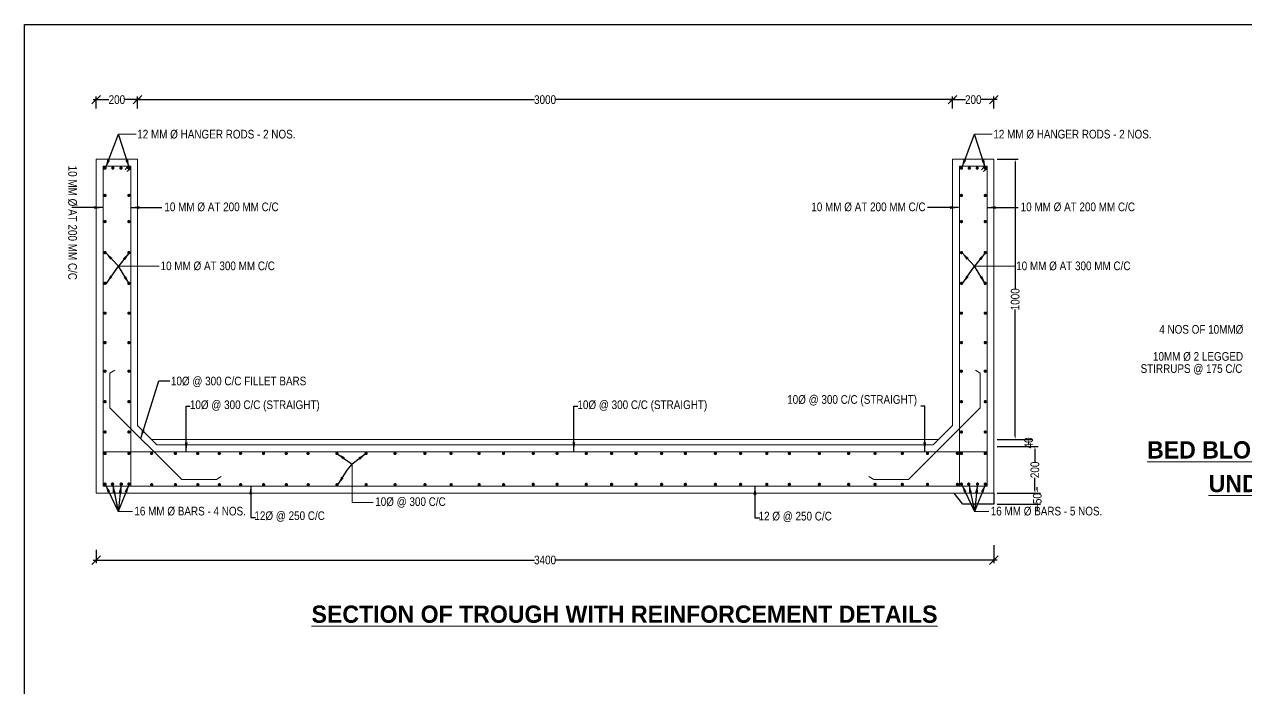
# Model space of a CAD drawing. Header units: millimetres. Extents: x -532722 to -470589, y -321838 to -283433.
# Drawn here: x -532722 to -497359, y -302635 to -283433 of the extents above; entities that cross this region are included whole.
import ezdxf
from ezdxf.enums import TextEntityAlignment as Align

# ---------------------------------------------------------------- set-up
doc = ezdxf.new("R2010")
doc.units = ezdxf.units.MM
doc.header["$LTSCALE"] = 1000
for name, color, linetype in [('canal', 3, 'Continuous'), ('MAIN', 2, 'Continuous'), ('pier', 7, 'Continuous')]:
    doc.layers.add(name, color=color, linetype=linetype)
doc.styles.add('ARIAL NARROW', font='ARIALN.TTF')
doc.styles.add('CITYBLUEPR', font='cityb___.ttf')
doc.dimstyles.new('ISO-25', dxfattribs={"dimtxt": 2.5, "dimasz": 2.5, "dimexe": 1.25, "dimexo": 0.625, "dimtad": 1, "dimdec": 0, "dimtxsty": 'Standard', "dimblk": 'OBLIQUE', "dimcen": 2.5, "dimdle": 1.25, "dimclrd": 6, "dimadec": 0, "dimazin": 0, "dimtfac": 1, "dimtdec": 0, "dimtmove": 0, "dimatfit": 3, "dimfxl": 1, "dimarcsym": 0})

# ---------------------------------------------------------------- blocks, each defined once
blk = doc.blocks.new('_Oblique')
at = {"color": 0, "linetype": 'ByBlock', "lineweight": -2}
blk.add_line((-0.5, -0.5), (0.5, 0.5), dxfattribs=at)
blk = doc.blocks.new('*D186')
at = {"layer": 'Defpoints', "color": 0, "transparency": 16777216}
for p in [(-529445, -285611), (-530645, -285958), (-529445, -285958)]:
    blk.add_point(p, dxfattribs=at)
at = {"layer": 'MAIN', "color": 7, "lineweight": -2, "transparency": 16777216}
for p, q in [((-530735, -285611), (-530274, -285611)), ((-529355, -285611), (-529817, -285611))]:
    blk.add_line(p, q, dxfattribs=at)
at = {"layer": 'MAIN', "color": 0, "lineweight": -2, "transparency": 16777216}
for p, q in [((-530645, -285868), (-530645, -285521)), ((-529445, -285868), (-529445, -285521))]:
    blk.add_line(p, q, dxfattribs=at)
at = {"layer": 'MAIN', "color": 7, "lineweight": -2, "transparency": 16777216, "xscale": 250, "yscale": 250, "zscale": 250, "rotation": 180}
blk.add_blockref('_Oblique', (-530645, -285611), dxfattribs=at)
at = {"layer": 'MAIN', "color": 7, "lineweight": -2, "transparency": 16777216, "xscale": 250, "yscale": 250, "zscale": 250}
blk.add_blockref('_Oblique', (-529445, -285611), dxfattribs=at)
at = {"layer": 'MAIN', "color": 0, "lineweight": 9, "transparency": 16777216, "insert": (-530045, -285611), "char_height": 250, "attachment_point": 5, "style": 'ARIAL NARROW'}
blk.add_mtext('200', dxfattribs=at)
blk = doc.blocks.new('*D187')
at = {"layer": 'Defpoints', "color": 0, "transparency": 16777216}
for p in [(-505845, -285611), (-505845, -285611), (-529445, -285958)]:
    blk.add_point(p, dxfattribs=at)
at = {"layer": 'MAIN', "color": 7, "lineweight": -2, "transparency": 16777216}
for p, q in [((-529535, -285611), (-517952, -285611)), ((-505755, -285611), (-517339, -285611))]:
    blk.add_line(p, q, dxfattribs=at)
at = {"layer": 'MAIN', "color": 0, "lineweight": -2, "transparency": 16777216}
blk.add_line((-529445, -285868), (-529445, -285521), dxfattribs=at)
at = {"layer": 'MAIN', "color": 7, "lineweight": -2, "transparency": 16777216, "xscale": 250, "yscale": 250, "zscale": 250, "rotation": 180}
blk.add_blockref('_Oblique', (-529445, -285611), dxfattribs=at)
at = {"layer": 'MAIN', "color": 7, "lineweight": -2, "transparency": 16777216, "xscale": 250, "yscale": 250, "zscale": 250}
blk.add_blockref('_Oblique', (-505845, -285611), dxfattribs=at)
at = {"layer": 'MAIN', "color": 0, "lineweight": 9, "transparency": 16777216, "insert": (-517645, -285611), "char_height": 250, "attachment_point": 5, "style": 'ARIAL NARROW'}
blk.add_mtext('3000', dxfattribs=at)
blk = doc.blocks.new('*D188')
at = {"layer": 'Defpoints', "color": 0, "transparency": 16777216}
for p in [(-504645, -285611), (-505845, -285958), (-504645, -285958)]:
    blk.add_point(p, dxfattribs=at)
at = {"layer": 'MAIN', "color": 7, "lineweight": -2, "transparency": 16777216}
for p, q in [((-505935, -285611), (-505474, -285611)), ((-504555, -285611), (-505017, -285611))]:
    blk.add_line(p, q, dxfattribs=at)
at = {"layer": 'MAIN', "color": 0, "lineweight": -2, "transparency": 16777216}
for p, q in [((-505845, -285868), (-505845, -285521)), ((-504645, -285868), (-504645, -285521))]:
    blk.add_line(p, q, dxfattribs=at)
at = {"layer": 'MAIN', "color": 7, "lineweight": -2, "transparency": 16777216, "xscale": 250, "yscale": 250, "zscale": 250, "rotation": 180}
blk.add_blockref('_Oblique', (-505845, -285611), dxfattribs=at)
at = {"layer": 'MAIN', "color": 7, "lineweight": -2, "transparency": 16777216, "xscale": 250, "yscale": 250, "zscale": 250}
blk.add_blockref('_Oblique', (-504645, -285611), dxfattribs=at)
at = {"layer": 'MAIN', "color": 0, "lineweight": 9, "transparency": 16777216, "insert": (-505245, -285611), "char_height": 250, "attachment_point": 5, "style": 'ARIAL NARROW'}
blk.add_mtext('200', dxfattribs=at)
blk = doc.blocks.new('*D189')
at = {"layer": 'Defpoints', "color": 0, "transparency": 16777216}
for p in [(-504645, -298426), (-530645, -298555), (-504645, -298942)]:
    blk.add_point(p, dxfattribs=at)
at = {"layer": 'MAIN', "color": 0, "lineweight": -2, "transparency": 16777216}
for p, q in [((-530645, -298645), (-530645, -299032)), ((-504645, -298516), (-504645, -299032))]:
    blk.add_line(p, q, dxfattribs=at)
at = {"layer": 'MAIN', "color": 7, "lineweight": -2, "transparency": 16777216}
for p, q in [((-530735, -298942), (-517952, -298942)), ((-504555, -298942), (-517339, -298942))]:
    blk.add_line(p, q, dxfattribs=at)
at = {"layer": 'MAIN', "color": 7, "lineweight": -2, "transparency": 16777216, "xscale": 250, "yscale": 250, "zscale": 250, "rotation": 180}
blk.add_blockref('_Oblique', (-530645, -298942), dxfattribs=at)
at = {"layer": 'MAIN', "color": 7, "lineweight": -2, "transparency": 16777216, "xscale": 250, "yscale": 250, "zscale": 250}
blk.add_blockref('_Oblique', (-504645, -298942), dxfattribs=at)
at = {"layer": 'MAIN', "color": 0, "lineweight": 9, "transparency": 16777216, "insert": (-517645, -298942), "char_height": 250, "attachment_point": 5, "style": 'ARIAL NARROW'}
blk.add_mtext('3400', dxfattribs=at)
blk = doc.blocks.new('*D190')
at = {"layer": 'canal', "color": 0, "lineweight": -2, "transparency": 16777216}
for p, q in [((-504555, -295448), (-503552, -295448)), ((-504555, -295654), (-503552, -295654))]:
    blk.add_line(p, q, dxfattribs=at)
at = {"layer": 'canal', "color": 7, "lineweight": -2, "transparency": 16777216}
blk.add_line((-503642, -295538), (-503642, -295564), dxfattribs=at)
at = {"layer": 'canal', "color": 7, "transparency": 16777216}
for points in [[(-503657, -295538), (-503627, -295538), (-503642, -295448)], [(-503657, -295564), (-503627, -295564), (-503642, -295654)]]:
    blk.add_solid(points, dxfattribs=at)
at = {"layer": 'Defpoints', "color": 0, "transparency": 16777216}
for p in [(-504645, -295448), (-504645, -295654), (-503642, -295654)]:
    blk.add_point(p, dxfattribs=at)
at = {"layer": 'canal', "color": 0, "transparency": 16777216, "insert": (-503642, -295551), "char_height": 250, "attachment_point": 5, "rotation": 90, "style": 'ARIAL NARROW'}
blk.add_mtext('40', dxfattribs=at)
blk = doc.blocks.new('*D179')
at = {"layer": 'canal', "color": 0, "lineweight": -2, "transparency": 16777216}
for p, q in [((-504555, -295654), (-503370, -295654)), ((-504555, -297008), (-503370, -297008))]:
    blk.add_line(p, q, dxfattribs=at)
at = {"layer": 'canal', "color": 7, "lineweight": -2, "transparency": 16777216}
for p, q in [((-503460, -295744), (-503460, -296102)), ((-503460, -296918), (-503460, -296559))]:
    blk.add_line(p, q, dxfattribs=at)
at = {"layer": 'canal', "color": 7, "transparency": 16777216}
for points in [[(-503475, -295744), (-503445, -295744), (-503460, -295654)], [(-503475, -296918), (-503445, -296918), (-503460, -297008)]]:
    blk.add_solid(points, dxfattribs=at)
at = {"layer": 'Defpoints', "color": 0, "transparency": 16777216}
for p in [(-504645, -295654), (-504645, -297008), (-503460, -297008)]:
    blk.add_point(p, dxfattribs=at)
at = {"layer": 'canal', "color": 0, "transparency": 16777216, "insert": (-503460, -296331), "char_height": 250, "attachment_point": 5, "rotation": 90, "style": 'ARIAL NARROW'}
blk.add_mtext('200', dxfattribs=at)
blk = doc.blocks.new('*D191')
at = {"layer": 'canal', "color": 0, "lineweight": -2, "transparency": 16777216}
for p, q in [((-504555, -297008), (-503300, -297008)), ((-504555, -297320), (-503300, -297320))]:
    blk.add_line(p, q, dxfattribs=at)
at = {"layer": 'canal', "color": 7, "lineweight": -2, "transparency": 16777216}
for p, q in [((-503390, -296918), (-503390, -296828)), ((-503390, -297008), (-503390, -297017)), ((-503390, -297320), (-503390, -297311)), ((-503390, -297410), (-503390, -297500))]:
    blk.add_line(p, q, dxfattribs=at)
at = {"layer": 'canal', "color": 7, "transparency": 16777216}
for points in [[(-503405, -296918), (-503375, -296918), (-503390, -297008)], [(-503405, -297410), (-503375, -297410), (-503390, -297320)]]:
    blk.add_solid(points, dxfattribs=at)
at = {"layer": 'Defpoints', "color": 0, "transparency": 16777216}
for p in [(-504645, -297008), (-504645, -297320), (-503390, -297320)]:
    blk.add_point(p, dxfattribs=at)
at = {"layer": 'canal', "color": 0, "transparency": 16777216, "insert": (-503390, -297164), "char_height": 250, "attachment_point": 5, "rotation": 90, "style": 'ARIAL NARROW'}
blk.add_mtext('50', dxfattribs=at)
blk = doc.blocks.new('*D218')
at = {"layer": 'canal', "color": 0, "lineweight": -2, "transparency": 16777216}
for p, q in [((-504555, -287336), (-503941, -287336)), ((-504555, -295448), (-503941, -295448))]:
    blk.add_line(p, q, dxfattribs=at)
at = {"layer": 'canal', "color": 7, "lineweight": -2, "transparency": 16777216}
for p, q in [((-504031, -287426), (-504031, -291095)), ((-504031, -295358), (-504031, -291688))]:
    blk.add_line(p, q, dxfattribs=at)
at = {"layer": 'canal', "color": 7, "transparency": 16777216}
for points in [[(-504046, -287426), (-504016, -287426), (-504031, -287336)], [(-504046, -295358), (-504016, -295358), (-504031, -295448)]]:
    blk.add_solid(points, dxfattribs=at)
at = {"layer": 'Defpoints', "color": 0, "transparency": 16777216}
for p in [(-504645, -287336), (-504645, -295448), (-504031, -295448)]:
    blk.add_point(p, dxfattribs=at)
at = {"layer": 'canal', "color": 0, "transparency": 16777216, "insert": (-504031, -291392), "char_height": 250, "attachment_point": 5, "rotation": 90, "style": 'ARIAL NARROW'}
blk.add_mtext('1000', dxfattribs=at)

msp = doc.modelspace()

# ---------------------------------------------------------------- linework, layer by layer
at = {"layer": 'canal', "color": 0}
for p, q in [((-505546.5, -297320), (-505795.6, -297007.6)), ((-504645.1, -297007.6), (-504645.1, -297320)), ((-504645.1, -297320), (-505546.5, -297320))]:
    msp.add_line(p, q, dxfattribs=at)
msp.add_lwpolyline([(-532722.3, -283432.6), (-470589, -283432.6), (-470589, -321838.3), (-532722.3, -321838.3)], close=True, dxfattribs=at)
at = {"layer": 'MAIN', "color": 0, "lineweight": 9}
for p, q in [((-530001.9, -286612.3), (-529488.3, -286612.3)), ((-505209.8, -286612.3), (-504696.2, -286612.3)), ((-530645.1, -287335.6), (-530645.1, -297007.6)), ((-530645.1, -287335.6), (-529445.1, -287335.6)), ((-529445.1, -287335.6), (-529445.1, -295047.6)), ((-505845.1, -287335.6), (-505845.1, -295047.6)), ((-505845.1, -287335.6), (-505845.1, -295047.6)), ((-505845.1, -287335.6), (-504645.1, -287335.6)), ((-504645.1, -287335.6), (-504645.1, -297007.6)), ((-530445.1, -287535.6), (-530445.1, -296807.6)), ((-530445.1, -287535.6), (-529645.1, -287535.6)), ((-529645.1, -287535.6), (-529645.1, -296807.6)), ((-505645.1, -287535.6), (-505645.1, -296807.6)), ((-505645.1, -287535.6), (-504845.1, -287535.6)), ((-504845.1, -287535.6), (-504845.1, -296807.6)), ((-505845.1, -289007.6), (-505845.1, -295047.6)), ((-530002.3, -290434.7), (-528817.4, -290434.7)), ((-505207.6, -290434.7), (-504022.7, -290434.7)), ((-530105.4, -293443.5), (-530245.1, -293530.4)), ((-505184.9, -293443.5), (-505045.1, -293530.4)), ((-530245.1, -294530.4), (-530245.1, -293530.4)), ((-505045.1, -294530.4), (-505045.1, -293530.4)), ((-530245.1, -294530.4), (-528163.7, -296611.9)), ((-505045.1, -294530.4), (-507125.2, -296610.5)), ((-529445.1, -295047.6), (-528885.1, -295607.6)), ((-505845.1, -295047.6), (-506405.1, -295607.6)), ((-505845.1, -295047.6), (-506405.1, -295607.6)), ((-529045.1, -295447.6), (-518645.1, -295447.6)), ((-528885.1, -295607.6), (-518805.1, -295607.6)), ((-506405.1, -295607.6), (-518805.1, -295607.6)), ((-506245.1, -295447.6), (-518645.1, -295447.6)), ((-530445.1, -295807.6), (-516485.1, -295807.6)), ((-505845.1, -295807.6), (-516485.1, -295807.6)), ((-505845.1, -295807.6), (-504845.1, -295807.6)), ((-523233.1, -296163.8), (-523233.9, -297272.6)), ((-528163.7, -296611.9), (-527163.7, -296611.9)), ((-527163.7, -296611.9), (-527024, -296524.9)), ((-508125.2, -296610.5), (-508265, -296523.5)), ((-507125.2, -296610.5), (-508125.2, -296610.5)), ((-530645.1, -297007.6), (-511567.2, -297007.6)), ((-530445.1, -296807.6), (-529645.1, -296807.6)), ((-530445.1, -296807.6), (-516645.1, -296807.6)), ((-530445.1, -296807.6), (-529645.1, -296807.6)), ((-505645.1, -296807.6), (-516645.1, -296807.6)), ((-511567.2, -297007.6), (-504645.1, -297007.6)), ((-505645.1, -296807.6), (-504845.1, -296807.6)), ((-523233.9, -297272.6), (-522622.4, -297272.6)), ((-530011.6, -297535.9), (-529593.2, -297535.9)), ((-530011.2, -297535.9), (-529592.8, -297535.9)), ((-505211.2, -297535.9), (-504792.8, -297535.9))]:
    msp.add_line(p, q, dxfattribs=at)
at = {"layer": 'MAIN', "color": 0}
msp.add_line((-523372.3, -296338.9), (-523233.1, -296163.8), dxfattribs=at)
at = {"layer": 'MAIN', "color": 0, "lineweight": 9}
for points in [[(-529645.1, -287535.6), (-529728.6, -287545), (-529747, -287562.3), (-529762, -287586.4), (-529777.2, -287606.9), (-529791, -287624.8), (-529806.2, -287644.8)], [(-529645.1, -287535.6), (-529657.1, -287618.7), (-529674.9, -287636.6), (-529699.6, -287650.8), (-529720.5, -287665.4), (-529738.8, -287678.7), (-529759.3, -287693.2)], [(-504845.1, -287535.6), (-504928.6, -287545), (-504947, -287562.3), (-504962, -287586.4), (-504977.2, -287606.9), (-504991, -287624.8), (-505006.2, -287644.8)], [(-504845.1, -287535.6), (-504857.1, -287618.7), (-504874.9, -287636.6), (-504899.6, -287650.8), (-504920.5, -287665.4), (-504938.8, -287678.7), (-504959.3, -287693.2)]]:
    msp.add_lwpolyline(points, dxfattribs=at)
at = {"layer": 'pier', "color": 0, "lineweight": 9, "const_width": 48}
for points in [[(-530422.3, -287593.6, 1), (-530374.3, -287593.6, 1)], [(-530411.6, -287593.6, 1), (-530363.6, -287593.6, 1)], [(-530185.7, -287593.6, 1), (-530137.7, -287593.6, 1)], [(-529950.3, -287593.6, 1), (-529902.3, -287593.6, 1)], [(-529729.5, -287587.1, 1), (-529681.5, -287587.1, 1)], [(-529721.1, -287593.6, 1), (-529673.1, -287593.6, 1)], [(-505611.6, -287593.6, 1), (-505563.6, -287593.6, 1)], [(-505383.3, -287593.6, 1), (-505335.3, -287593.6, 1)], [(-505154.9, -287593.6, 1), (-505106.9, -287593.6, 1)], [(-504921.1, -287593.6, 1), (-504873.1, -287593.6, 1)], [(-530411.6, -288384.8, 1), (-530363.6, -288384.8, 1)], [(-529721.1, -288384.8, 1), (-529673.1, -288384.8, 1)], [(-505611.6, -288384.8, 1), (-505563.6, -288384.8, 1)], [(-504921.1, -288384.8, 1), (-504873.1, -288384.8, 1)], [(-530411.6, -289141.4, 1), (-530363.6, -289141.4, 1)], [(-529721.1, -289141.4, 1), (-529673.1, -289141.4, 1)], [(-505611.6, -289141.4, 1), (-505563.6, -289141.4, 1)], [(-504921.1, -289141.4, 1), (-504873.1, -289141.4, 1)], [(-530411.6, -290040.2, 1), (-530363.6, -290040.2, 1)], [(-529721.1, -290040.2, 1), (-529673.1, -290040.2, 1)], [(-505611.6, -290040.2, 1), (-505563.6, -290040.2, 1)], [(-504921.1, -290040.2, 1), (-504873.1, -290040.2, 1)], [(-530411.6, -290930.9, 1), (-530363.6, -290930.9, 1)], [(-529721.1, -290930.9, 1), (-529673.1, -290930.9, 1)], [(-505611.6, -290930.9, 1), (-505563.6, -290930.9, 1)], [(-504921.1, -290930.9, 1), (-504873.1, -290930.9, 1)], [(-530411.6, -291793.5, 1), (-530363.6, -291793.5, 1)], [(-529721.1, -291793.5, 1), (-529673.1, -291793.5, 1)], [(-505611.6, -291793.5, 1), (-505563.6, -291793.5, 1)], [(-504921.1, -291793.5, 1), (-504873.1, -291793.5, 1)], [(-530411.6, -292646.2, 1), (-530363.6, -292646.2, 1)], [(-529721.1, -292646.2, 1), (-529673.1, -292646.2, 1)], [(-505611.6, -292646.2, 1), (-505563.6, -292646.2, 1)], [(-504921.1, -292646.2, 1), (-504873.1, -292646.2, 1)], [(-530411.6, -293474.2, 1), (-530363.6, -293474.2, 1)], [(-529721.1, -293474.2, 1), (-529673.1, -293474.2, 1)], [(-505611.6, -293474.2, 1), (-505563.6, -293474.2, 1)], [(-504921.1, -293474.2, 1), (-504873.1, -293474.2, 1)], [(-530411.6, -294356.6, 1), (-530363.6, -294356.6, 1)], [(-529721.1, -294356.6, 1), (-529673.1, -294356.6, 1)], [(-505611.6, -294356.6, 1), (-505563.6, -294356.6, 1)], [(-504921.1, -294356.6, 1), (-504873.1, -294356.6, 1)], [(-530411.6, -295234, 1), (-530363.6, -295234, 1)], [(-529721.1, -295234, 1), (-529673.1, -295234, 1)], [(-505611.6, -295234, 1), (-505563.6, -295234, 1)], [(-504921.1, -295234, 1), (-504873.1, -295234, 1)], [(-530411.6, -295855.3, 1), (-530363.6, -295855.3, 1)], [(-529721.1, -295855.3, 1), (-529673.1, -295855.3, 1)], [(-529064.6, -295855.3, 1), (-529016.6, -295855.3, 1)], [(-528375, -295855.3, 1), (-528327, -295855.3, 1)], [(-527727.2, -295855.3, 1), (-527679.2, -295855.3, 1)], [(-527103.4, -295855.3, 1), (-527055.4, -295855.3, 1)], [(-526487, -295855.3, 1), (-526439, -295855.3, 1)], [(-525823.5, -295855.3, 1), (-525775.5, -295855.3, 1)], [(-525163.4, -295855.3, 1), (-525115.4, -295855.3, 1)], [(-524531.3, -295855.3, 1), (-524483.3, -295855.3, 1)], [(-523698.1, -295855.3, 1), (-523650.1, -295855.3, 1)], [(-522853.1, -295855.3, 1), (-522805.1, -295855.3, 1)], [(-522015.9, -295855.3, 1), (-521967.9, -295855.3, 1)], [(-521149.9, -295855.3, 1), (-521101.9, -295855.3, 1)], [(-520392.1, -295855.3, 1), (-520344.1, -295855.3, 1)], [(-519580.7, -295855.3, 1), (-519532.7, -295855.3, 1)], [(-518872.9, -295855.3, 1), (-518824.9, -295855.3, 1)], [(-518011.6, -295855.3, 1), (-517963.6, -295855.3, 1)], [(-517321.1, -295855.3, 1), (-517273.1, -295855.3, 1)], [(-516476.4, -295855.3, 1), (-516428.4, -295855.3, 1)], [(-515742, -295855.3, 1), (-515694, -295855.3, 1)], [(-515034.4, -295855.3, 1), (-514986.4, -295855.3, 1)], [(-514294.1, -295855.3, 1), (-514246.1, -295855.3, 1)], [(-513606.3, -295855.3, 1), (-513558.3, -295855.3, 1)], [(-512735.8, -295855.3, 1), (-512687.8, -295855.3, 1)], [(-512007.2, -295855.3, 1), (-511959.2, -295855.3, 1)], [(-511247.5, -295855.3, 1), (-511199.5, -295855.3, 1)], [(-510594.7, -295855.3, 1), (-510546.7, -295855.3, 1)], [(-509725.4, -295855.3, 1), (-509677.4, -295855.3, 1)], [(-508877.9, -295855.3, 1), (-508829.9, -295855.3, 1)], [(-508112.8, -295855.3, 1), (-508064.8, -295855.3, 1)], [(-507324.1, -295855.3, 1), (-507276.1, -295855.3, 1)], [(-506594.3, -295855.3, 1), (-506546.3, -295855.3, 1)], [(-505727.2, -295855.3, 1), (-505679.2, -295855.3, 1)], [(-505611.6, -295855.3, 1), (-505563.6, -295855.3, 1)], [(-504921.1, -295855.3, 1), (-504873.1, -295855.3, 1)], [(-530411.6, -296743.7, 1), (-530363.6, -296743.7, 1)], [(-530411.6, -296743.7, 1), (-530363.6, -296743.7, 1)], [(-530199, -296743.7, 1), (-530151, -296743.7, 1)], [(-530193.2, -296743.7, 1), (-530145.2, -296743.7, 1)], [(-529945.3, -296743.7, 1), (-529897.3, -296743.7, 1)], [(-529937.4, -296743.7, 1), (-529889.4, -296743.7, 1)], [(-529721.1, -296743.7, 1), (-529673.1, -296743.7, 1)], [(-529721.1, -296743.7, 1), (-529673.1, -296743.7, 1)], [(-505611.6, -296743.7, 1), (-505563.6, -296743.7, 1)], [(-505399, -296743.7, 1), (-505351, -296743.7, 1)], [(-505145.3, -296743.7, 1), (-505097.3, -296743.7, 1)], [(-504921.1, -296743.7, 1), (-504873.1, -296743.7, 1)], [(-529061.4, -296761.6, 1), (-529013.4, -296761.6, 1)], [(-528371.7, -296761.6, 1), (-528323.7, -296761.6, 1)], [(-527723.9, -296761.6, 1), (-527675.9, -296761.6, 1)], [(-527100.2, -296761.6, 1), (-527052.2, -296761.6, 1)], [(-526483.7, -296761.6, 1), (-526435.7, -296761.6, 1)], [(-525820.2, -296761.6, 1), (-525772.2, -296761.6, 1)], [(-525160.2, -296761.6, 1), (-525112.2, -296761.6, 1)], [(-524528, -296761.6, 1), (-524480, -296761.6, 1)], [(-523694.9, -296761.6, 1), (-523646.9, -296761.6, 1)], [(-522849.8, -296761.6, 1), (-522801.8, -296761.6, 1)], [(-522012.7, -296761.6, 1), (-521964.7, -296761.6, 1)], [(-521146.6, -296761.6, 1), (-521098.6, -296761.6, 1)], [(-520388.9, -296761.6, 1), (-520340.9, -296761.6, 1)], [(-519577.4, -296761.6, 1), (-519529.4, -296761.6, 1)], [(-518869.6, -296761.6, 1), (-518821.6, -296761.6, 1)], [(-518011.6, -296748.5, 1), (-517963.6, -296748.5, 1)], [(-517321.1, -296748.5, 1), (-517273.1, -296748.5, 1)], [(-516476.4, -296751.2, 1), (-516428.4, -296751.2, 1)], [(-515742, -296751.2, 1), (-515694, -296751.2, 1)], [(-515034.4, -296751.2, 1), (-514986.4, -296751.2, 1)], [(-514294.1, -296751.2, 1), (-514246.1, -296751.2, 1)], [(-513606.3, -296751.2, 1), (-513558.3, -296751.2, 1)], [(-512735.8, -296751.2, 1), (-512687.8, -296751.2, 1)], [(-512007.2, -296751.2, 1), (-511959.2, -296751.2, 1)], [(-511247.5, -296751.2, 1), (-511199.5, -296751.2, 1)], [(-510594.7, -296751.2, 1), (-510546.7, -296751.2, 1)], [(-509725.4, -296751.2, 1), (-509677.4, -296751.2, 1)], [(-508877.9, -296751.2, 1), (-508829.9, -296751.2, 1)], [(-508112.8, -296751.2, 1), (-508064.8, -296751.2, 1)], [(-507324.1, -296751.2, 1), (-507276.1, -296751.2, 1)], [(-506594.3, -296751.2, 1), (-506546.3, -296751.2, 1)], [(-505727.2, -296751.2, 1), (-505679.2, -296751.2, 1)]]:
    msp.add_lwpolyline(points, format="xyb", close=True, dxfattribs=at)

# ---------------------------------------------------------------- texts
at = {"color": 0, "lineweight": 9, "style": 'CITYBLUEPR'}
for s, p in [('%%UBED BLOCK OF ABUTMENT', (-495698.6, -296002.8)), ('%%UUNDER TROUGH', (-495698.6, -296977.5))]:
    msp.add_text(s, height=500, dxfattribs=at).set_placement(p, align=Align.CENTER)
msp.add_text('%%USECTION OF TROUGH WITH REINFORCEMENT DETAILS', height=500, dxfattribs=at).set_placement((-524406.5, -300759.2))
at = {"layer": 'pier', "color": 0, "lineweight": 9, "style": 'ARIAL NARROW'}
for s, p in [('12 MM %%C HANGER RODS - 2 NOS.', (-529455.1, -286734.8)), ('12 MM %%C HANGER RODS - 2 NOS.', (-504663, -286734.8)), ('10 MM %%C AT 200 MM C/C', (-528669.7, -288840.1)), ('10 MM %%C AT 200 MM C/C', (-509935, -288840.1)), ('10 MM %%C AT 200 MM C/C', (-503872.1, -288840.1)), ('10 MM %%C AT 300 MM C/C', (-528778.9, -290548.5)), ('10 MM %%C AT 300 MM C/C', (-504001.4, -290548.5)), ('4 NOS OF 10MM%%C', (-499858.5, -292388.3)), ('10MM %%C 2 LEGGED', (-500041.1, -293171.2)), ('STIRRUPS @ 175 C/C', (-500398.9, -293523.2)), ('10%%c @ 300 C/C FILLET BARS ', (-528479.3, -293882.9)), ('10%%C @ 300 C/C (STRAIGHT)', (-510633, -294418)), ('10%%C @ 300 C/C (STRAIGHT)', (-527930.5, -294570.1)), ('10%%C @ 300 C/C (STRAIGHT)', (-516708, -294570.1)), ('16 MM %%C BARS - 4 NOS.', (-529538.4, -297650.4)), ('10%%c @ 300 C/C ', (-522563.3, -297375.8)), ('16 MM %%C BARS - 5 NOS.', (-504738.4, -297650.4)), ('12%%C @ 250 C/C ', (-526062.9, -297782.9)), ('12 %%C @ 250 C/C ', (-511462.5, -297795.4))]:
    msp.add_text(s, height=250, dxfattribs=at).set_placement(p)
msp.add_text('10 MM %%C AT 200 MM C/C', height=250, rotation=269.99705, dxfattribs=at).set_placement((-531453.2, -287522.6))

# ---------------------------------------------------------------- dimensions: what is measured, and where the dimension line sits
at = {"layer": 'canal', "color": 0}
for p1, p2, distance, text, picture, middle in [((-504645.1, -287335.6), (-504645.1, -295447.6), 614, '1000', '*D218', (-504031.2, -291391.6)), ((-504645.1, -295654.3), (-504645.1, -297007.6), 1185.2, '200', '*D179', (-503459.9, -296330.9)), ((-504645.1, -297007.6), (-504645.1, -297320), 1254.9, '50', '*D191', (-503390.2, -297163.8))]:
    dim = msp.add_aligned_dim(p1=p1, p2=p2, distance=distance, text=text, dimstyle='ISO-25', override={"dimtxt": 250, "dimasz": 90, "dimexe": 90, "dimexo": 90, "dimtad": 0, "dimtxsty": 'ARIAL NARROW', "dimdle": 90, "dimclrd": 7}, dxfattribs=at)
    dim.commit()
    dim.dimension.update_dxf_attribs({"geometry": picture, "text_midpoint": middle})
dim = msp.add_linear_dim(base=(-503642, -295654.3), p1=(-504645.1, -295447.6), p2=(-504645.1, -295654.3), angle=270, text='40', dimstyle='ISO-25', override={"dimtxt": 250, "dimasz": 90, "dimexe": 90, "dimexo": 90, "dimtad": 0, "dimtxsty": 'ARIAL NARROW', "dimdle": 90, "dimclrd": 7}, dxfattribs=at)
dim.commit()
dim.dimension.update_dxf_attribs({"geometry": '*D190', "text_midpoint": (-503642, -295550.9), "dimtype": 161})
at = {"layer": 'MAIN', "color": 0, "lineweight": 9}
for base, p1, p2, text, picture, middle in [((-529445.1, -285611.1), (-530645.1, -285957.7), (-529445.1, -285957.7), '200', '*D186', (-530045.1, -285611.1)), ((-505845.1, -285611.1), (-529445.1, -285957.7), (-505845.1, -285611.1), '3000', '*D187', (-517645.1, -285611.1)), ((-504645.1, -285611.1), (-505845.1, -285957.7), (-504645.1, -285957.7), '200', '*D188', (-505245.1, -285611.1)), ((-504645.1, -298941.6), (-530645.1, -298555), (-504645.1, -298426.4), '3400', '*D189', (-517645.1, -298941.6))]:
    dim = msp.add_linear_dim(base=base, p1=p1, p2=p2, text=text, dimstyle='ISO-25', override={"dimtxt": 250, "dimasz": 250, "dimexe": 90, "dimexo": 90, "dimtad": 0, "dimtxsty": 'ARIAL NARROW', "dimblk1": 'Oblique', "dimblk2": 'Oblique', "dimsah": 1, "dimdle": 90, "dimclrd": 7}, dxfattribs=at)
    dim.commit()
    dim.dimension.update_dxf_attribs({"geometry": picture, "text_midpoint": middle})

# ---------------------------------------------------------------- leaders
for points in [[(-530372.5, -287593.6), (-530001.9, -286612.3)], [(-529681.9, -287593.6), (-530001.9, -286612.3)], [(-505580.3, -287593.6), (-505209.8, -286612.3)], [(-504889.8, -287593.6), (-505209.8, -286612.3)], [(-530447.5, -288735.2), (-531348.4, -288735.1)], [(-529643.3, -288735.2), (-528742.4, -288735.1)], [(-505668.5, -288735.2), (-506569.4, -288735.1)], [(-504845.7, -288735.2), (-503944.8, -288735.1)], [(-530372.9, -290040.2), (-530002.3, -290434.7)], [(-529682.3, -290040.2), (-530002.3, -290434.7)], [(-505578.2, -290040.2), (-505207.6, -290434.7)], [(-504887.6, -290040.2), (-505207.6, -290434.7)], [(-530348.9, -290930.9), (-530002.3, -290434.7)], [(-529682.7, -290954.9), (-530002.3, -290434.7)], [(-505554.2, -290930.9), (-505207.6, -290434.7)], [(-504888, -290954.9), (-505207.6, -290434.7)], [(-529355.7, -295419.9), (-528828.3, -293756.9), (-528511.4, -293756.9)], [(-528034.5, -295787.8), (-528034.5, -294484.1), (-527922.6, -294484.1)], [(-516812, -295787.8), (-516812, -294484.1), (-516700.1, -294484.1)], [(-506651.4, -295787.8), (-506651.4, -294484.1), (-506763.3, -294484.1)], [(-523674.1, -295855.3), (-523233.1, -296163.8)], [(-522829.1, -295855.3), (-523233.1, -296163.8)], [(-523647.8, -296759.9), (-523372.3, -296338.9)], [(-530382.2, -296743.7), (-530011.6, -297535.9)], [(-530381.7, -296743.7), (-530011.2, -297535.9)], [(-530175, -296743.7), (-530011.2, -297535.9)], [(-530165.3, -296767.4), (-530011.6, -297535.9)], [(-529691.6, -296743.7), (-530011.6, -297535.9)], [(-529917.7, -296744.8), (-530011.6, -297535.9)], [(-529691.2, -296743.7), (-530011.2, -297535.9)], [(-529921.3, -296743.7), (-530011.2, -297535.9)], [(-526167.7, -296794), (-526167.7, -297710.5), (-526029.8, -297710.5)], [(-511567.2, -296806.5), (-511567.2, -297722.9), (-511429.4, -297722.9)], [(-505581.7, -296743.7), (-505211.2, -297535.9)], [(-505375, -296743.7), (-505211.2, -297535.9)], [(-504891.2, -296743.7), (-505211.2, -297535.9)], [(-505121.3, -296743.7), (-505211.2, -297535.9)]]:
    msp.add_leader(points, dimstyle='ISO-25', override={"dimtxt": 250, "dimasz": 250, "dimexe": 90, "dimexo": 90, "dimtad": 0, "dimtxsty": 'ARIAL NARROW', "dimdle": 90, "dimclrd": 7}, dxfattribs=at)

doc.saveas('drawing.dxf')
